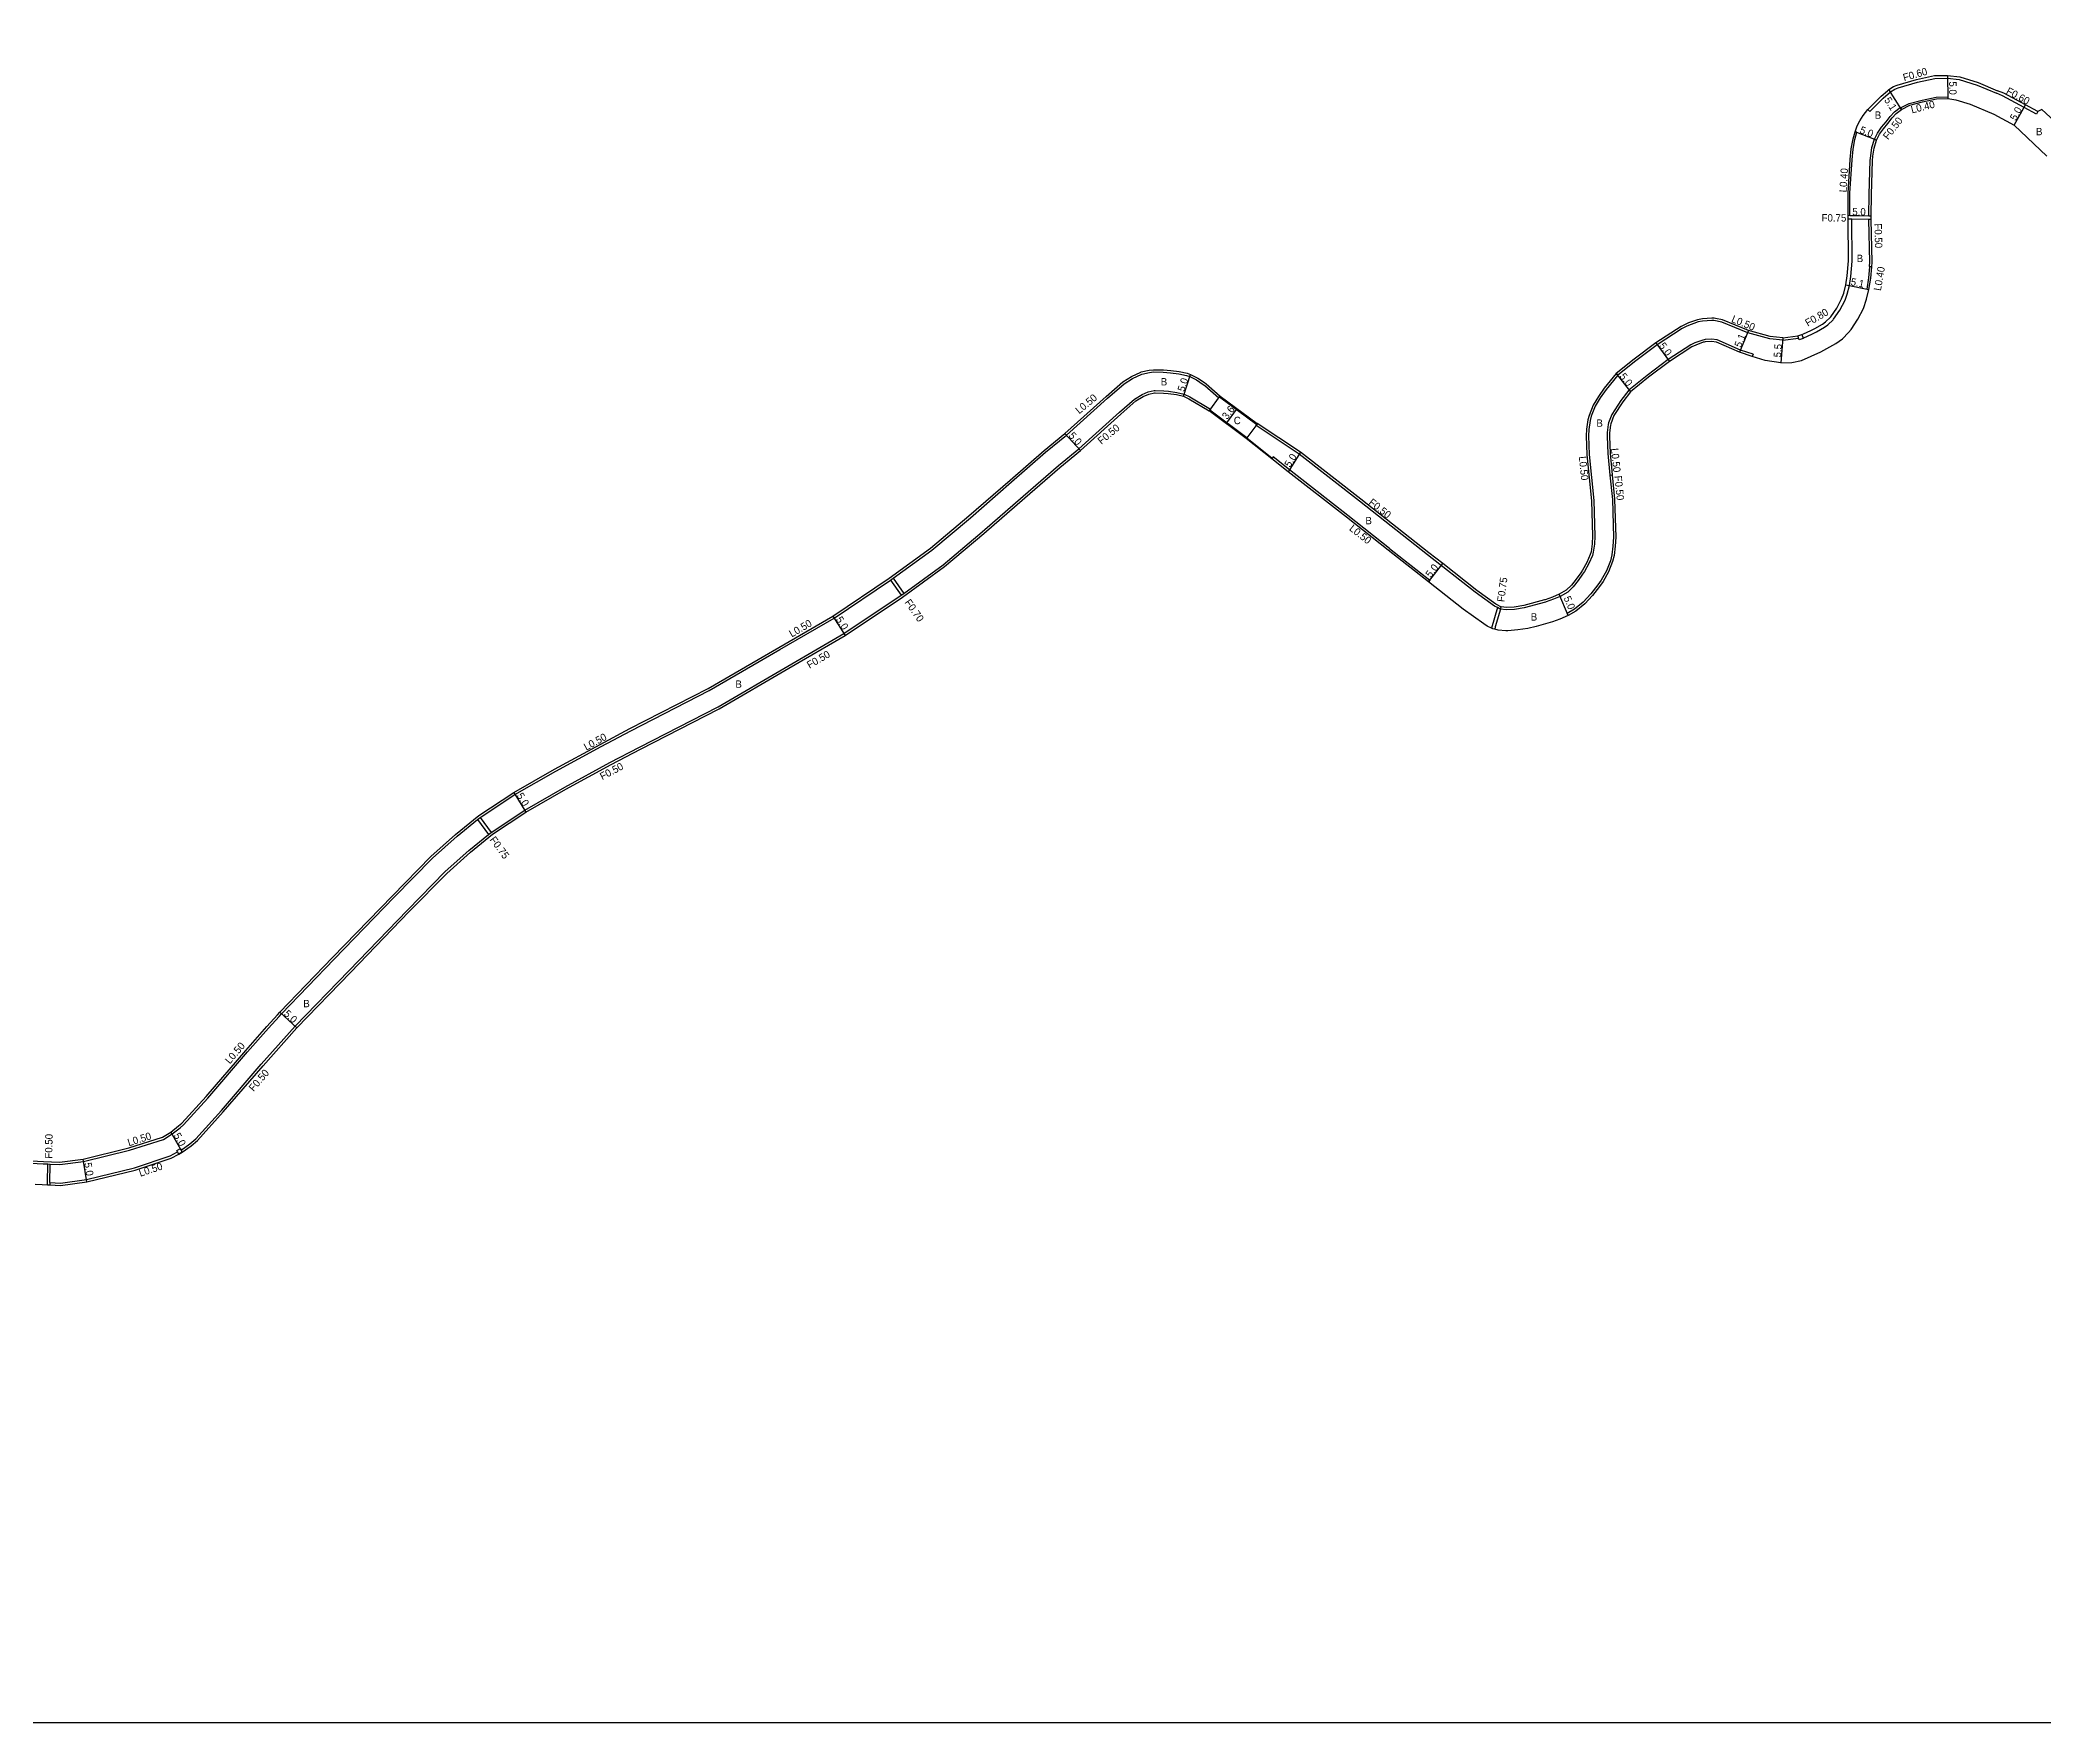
# Model space of a CAD drawing. Header units: metres. Extents: x -24000 to -20800, y -105000 to -102000.
# Drawn here: x -21516.8 to -21082.8, y -104400 to -104035.5 of the extents above; entities that cross this region are included whole.
import ezdxf

# ---------------------------------------------------------------- set-up
doc = ezdxf.new("R2010")
doc.units = ezdxf.units.M
doc.header["$LTSCALE"] = 2.5
for name, color, linetype in [('側溝・桝', 7, 'Continuous'), ('図郭', 7, 'Continuous'), ('幅員', 7, 'Continuous'), ('歩道・分離帯・安全施設', 7, 'Continuous'), ('舗装', 7, 'Continuous'), ('道路', 7, 'Continuous')]:
    doc.layers.add(name, color=color, linetype=linetype)
doc.styles.get("Standard").update_dxf_attribs({"font": ''})
doc.styles.get('Standard').set_extended_font_data('@MS PGothic')

msp = doc.modelspace()

# ---------------------------------------------------------------- linework, layer by layer
at = {"layer": '側溝・桝'}
for points in [[(-21114.37, -104045.85), (-21110.2, -104044.66), (-21106.4, -104043.84), (-21103.68, -104043.81), (-21101.15, -104044.1), (-21097.24, -104045.3), (-21093.04, -104047.05)], [(-21120.48, -104051), (-21119.69, -104050.23), (-21117.61, -104048.15), (-21116.03, -104046.75), (-21115.11, -104046.14), (-21114.37, -104045.85)], [(-21113.86, -104050.23), (-21113.86, -104050.23), (-21111.99, -104049.25), (-21109.17, -104048.53), (-21106.11, -104047.87), (-21103.63, -104047.81)], [(-21103.63, -104047.81), (-21103.63, -104048.21)], [(-21084.42, -104051.55), (-21087.09, -104050.1), (-21091.73, -104047.6), (-21093.04, -104047.05)], [(-21120.48, -104051), (-21120.9, -104050.56)], [(-21120.71, -104073.66), (-21120.61, -104068.94), (-21120.41, -104061.63), (-21120.3, -104060.62), (-21120.03, -104058.81), (-21119.51, -104057.02), (-21118.82, -104055.68), (-21117.93, -104054.43), (-21116.98, -104053.26), (-21116.06, -104052.07), (-21115.16, -104051.07), (-21113.92, -104050.15)], [(-21113.92, -104050.15), (-21113.86, -104050.23), (-21113.65, -104050.57)], [(-21084.13, -104051.03), (-21084.42, -104051.55)], [(-21124.81, -104073.57), (-21124.8, -104068.72), (-21124.34, -104061.45), (-21124.13, -104059.14), (-21123.74, -104057.03), (-21123.32, -104055.51)], [(-21123.32, -104055.51), (-21123.69, -104055.37)], [(-21134.96, -104100.08), (-21132.94, -104099.16), (-21132.04, -104098.73), (-21130.32, -104097.73), (-21129.61, -104097.2), (-21128.44, -104096.09), (-21128.33, -104095.96), (-21126.96, -104094.02), (-21125.86, -104091.89), (-21125.38, -104090.59), (-21124.91, -104088.67), (-21124.58, -104086.72), (-21124.29, -104083.41), (-21124.4, -104074.33)], [(-21120.21, -104073.67), (-21120.61, -104073.66), (-21120.71, -104073.66), (-21124.41, -104073.58), (-21124.81, -104073.57), (-21125.21, -104073.56)], [(-21120.19, -104074.42), (-21120.69, -104074.41), (-21124.4, -104074.33), (-21125.2, -104074.31)], [(-21120.57, -104084.6), (-21120.48, -104083.61), (-21120.69, -104074.41), (-21120.69, -104074.41)], [(-21121.09, -104089.45), (-21120.68, -104087.05), (-21120.47, -104084.61)], [(-21120.07, -104084.65), (-21120.47, -104084.61), (-21120.57, -104084.6)], [(-21121.09, -104089.45), (-21120.7, -104089.53)], [(-21139.31, -104100.49), (-21142.14, -104100.23), (-21146.9, -104098.92), (-21152.52, -104096.6), (-21154.28, -104096.29), (-21154.7, -104096.27), (-21156.71, -104096.4), (-21157.65, -104096.59), (-21160.16, -104097.51), (-21161.15, -104097.99), (-21166.58, -104101.53), (-21171.2, -104105.02), (-21175.1, -104108.14), (-21177.62, -104111.24), (-21178.88, -104112.99), (-21179.98, -104114.83), (-21179.99, -104114.85), (-21180.83, -104117), (-21181.07, -104117.91), (-21181.34, -104119.89), (-21181.41, -104121.24), (-21181.25, -104125.31)], [(-21145.79, -104103.55), (-21148.51, -104102.69), (-21153.59, -104100.48), (-21154.79, -104100.3), (-21156.16, -104100.4), (-21156.39, -104100.44), (-21156.68, -104100.5), (-21158.36, -104101.1), (-21159.29, -104101.55), (-21164.14, -104104.71), (-21168.74, -104108.18), (-21172.68, -104111.33), (-21174.4, -104113.62), (-21176.38, -104116.64), (-21177.06, -104118.46), (-21177.14, -104118.79), (-21177.37, -104120.54), (-21177.4, -104121.37), (-21177.26, -104125.04), (-21176.79, -104129.74)], [(-21139.31, -104100.49), (-21135.97, -104100.06), (-21135.92, -104100.05)], [(-21145.79, -104103.55), (-21145.94, -104104.03)], [(-21465.01, -104246.99), (-21464.48, -104246.4), (-21453.06, -104234.61), (-21440.1, -104221.19), (-21431.78, -104212.74), (-21426.47, -104207.97), (-21422.02, -104204.37), (-21421.44, -104203.9), (-21413.92, -104198.89), (-21405.11, -104193.87), (-21395.25, -104188.5), (-21388.83, -104185.1), (-21371.84, -104176.41), (-21356.56, -104167.53), (-21344.79, -104160.7), (-21332.59, -104152.5), (-21332.02, -104152.09), (-21323.64, -104146), (-21315.3, -104138.98), (-21306.37, -104131.2), (-21298.99, -104124.8), (-21294.48, -104121.09), (-21285.59, -104113.09), (-21282.02, -104109.96), (-21280.17, -104108.82), (-21278.19, -104107.92), (-21278.14, -104107.9), (-21276.52, -104107.51), (-21275.6, -104107.42), (-21273.52, -104107.44), (-21271.92, -104107.6), (-21270.18, -104107.82), (-21268.5, -104108.16), (-21267.79, -104108.4), (-21266.3, -104109.15), (-21264.88, -104110.11), (-21264.51, -104110.37), (-21261.49, -104113.04)], [(-21486.21, -104275.93), (-21484.34, -104274.58), (-21483.06, -104273.47), (-21477.47, -104267.35), (-21468.86, -104257.33), (-21461.55, -104249.12), (-21449.94, -104237.13), (-21437.19, -104223.94), (-21429.01, -104215.63), (-21423.89, -104211.03), (-21419.65, -104207.59), (-21419.06, -104207.12), (-21411.82, -104202.29), (-21403.16, -104197.37), (-21393.35, -104192.02), (-21386.98, -104188.65), (-21369.92, -104179.92), (-21354.84, -104171.16), (-21342.67, -104164.09), (-21330.29, -104155.78), (-21329.73, -104155.36), (-21321.18, -104149.15), (-21312.72, -104142.03), (-21303.83, -104134.3), (-21296.23, -104127.7), (-21291.78, -104124.04), (-21283.02, -104116.15), (-21279.76, -104113.29), (-21278.08, -104112.28), (-21276.76, -104111.71), (-21275.48, -104111.45), (-21275.29, -104111.44), (-21273.42, -104111.47), (-21272.38, -104111.58), (-21270.56, -104111.83), (-21268.99, -104112.21), (-21267.76, -104112.81), (-21263.27, -104115.45)], [(-21261.49, -104113.04), (-21261.31, -104112.8)], [(-21263.27, -104115.45), (-21263.45, -104115.69)], [(-21253.43, -104119.02), (-21253.28, -104118.76)], [(-21200.46, -104158.75), (-21200.75, -104158.67), (-21201.16, -104158.46), (-21201.3, -104158.38), (-21201.6, -104158.23), (-21201.76, -104158.13), (-21205.95, -104155.11), (-21216.28, -104146.99), (-21231.03, -104135.38), (-21244.07, -104125.21), (-21253.43, -104119.02)], [(-21249.69, -104125.82), (-21250.01, -104126.23)], [(-21224.49, -104145.62), (-21233.54, -104138.5), (-21246.15, -104128.63), (-21249.69, -104125.82)], [(-21181.25, -104125.31), (-21180.26, -104135.27), (-21180.02, -104142.94), (-21180.13, -104144.72), (-21180.39, -104146.47), (-21180.57, -104147.13), (-21181.33, -104148.92), (-21182.32, -104150.6), (-21182.7, -104151.18), (-21183.66, -104152.59), (-21184.74, -104153.96), (-21185.93, -104155.07), (-21187.54, -104156.02), (-21189.01, -104156.64), (-21190.61, -104157.21), (-21190.77, -104157.27), (-21195.35, -104158.51), (-21197.45, -104158.83), (-21199.23, -104158.91), (-21200.46, -104158.75)], [(-21176.79, -104129.74), (-21176.26, -104135.02), (-21176.01, -104143.17), (-21176.12, -104145.12), (-21176.36, -104147.05), (-21176.68, -104148.34), (-21177.54, -104150.47), (-21178.7, -104152.5), (-21179.41, -104153.54), (-21180.92, -104155.48), (-21182.59, -104157.26), (-21184.45, -104158.8), (-21186.02, -104159.72)], [(-21176.79, -104129.74), (-21176.29, -104129.69)], [(-21224.49, -104145.62), (-21215.78, -104152.47)], [(-21332.59, -104152.5), (-21330.29, -104155.78)], [(-21332.02, -104152.09), (-21329.73, -104155.36)], [(-21215.78, -104152.47), (-21216.09, -104152.86)], [(-21201.16, -104158.46), (-21202.45, -104162.88)], [(-21200.46, -104158.75), (-21201.6, -104162.64), (-21201.74, -104163.12)], [(-21200.46, -104158.75), (-21200.36, -104158.26)], [(-21186.02, -104159.72), (-21185.83, -104160.18)], [(-21422.02, -104204.37), (-21419.65, -104207.59)], [(-21421.44, -104203.9), (-21419.06, -104207.12)], [(-21467.28, -104249.54), (-21465.01, -104246.99)], [(-21600, -104286.14), (-21598.82, -104285.32), (-21591.2, -104282.3), (-21579.94, -104278.2), (-21573.8, -104276.07), (-21561.52, -104272.47), (-21558.01, -104272.7), (-21552.92, -104273.19), (-21533.1, -104276.69), (-21524.39, -104278.09), (-21519.96, -104278.7), (-21516.08, -104278.88), (-21515.08, -104278.94), (-21514.58, -104278.96), (-21512.53, -104279.07), (-21507.37, -104278.38), (-21497.42, -104275.93), (-21490.06, -104273.62), (-21488.16, -104272.45), (-21486.45, -104271.09), (-21485.71, -104270.44), (-21480.45, -104264.69), (-21471.86, -104254.68), (-21467.28, -104249.54)], [(-21515.16, -104283.44), (-21515.15, -104282.94), (-21515.08, -104278.94)], [(-21514.65, -104282.96), (-21512.37, -104283.08), (-21506.75, -104282.33), (-21496.35, -104279.79), (-21488.62, -104277.21), (-21486.99, -104276.35)], [(-21514.65, -104282.96), (-21514.58, -104278.96)], [(-21514.65, -104282.96), (-21514.66, -104283.46)]]:
    msp.add_lwpolyline(points, dxfattribs=at)
for points in [[(-21136.08, -104099.57), (-21135.23, -104099.28), (-21134.96, -104100.08), (-21134.94, -104100.14), (-21135.79, -104100.43), (-21135.92, -104100.05)], [(-21487.18, -104276), (-21486.39, -104275.58), (-21486.21, -104275.93), (-21485.97, -104276.38), (-21486.76, -104276.8), (-21486.99, -104276.35)]]:
    msp.add_lwpolyline(points, close=True, dxfattribs=at)
at = {"layer": '図郭'}
msp.add_lwpolyline([(-21600, -103800), (-20800, -103800), (-20800, -104400), (-21600, -104400)], close=True, dxfattribs=at)
at = {"layer": '幅員'}
for points in [[(-21103.65, -104043.21), (-21103.63, -104048.21)], [(-21113.65, -104050.57), (-21116.39, -104046.27)], [(-21089.2, -104053.96), (-21086.8, -104049.57)], [(-21119.04, -104057.21), (-21123.69, -104055.37)], [(-21120.21, -104073.67), (-21125.21, -104073.56)], [(-21125.69, -104088.51), (-21120.7, -104089.53)], [(-21166.87, -104101.12), (-21163.86, -104105.12)], [(-21146.74, -104098.45), (-21148.69, -104103.16)], [(-21139.32, -104099.99), (-21139.74, -104105.47)], [(-21269.16, -104112.68), (-21267.6, -104107.93)], [(-21175.45, -104107.78), (-21172.31, -104111.68)], [(-21259.78, -104118.42), (-21257.63, -104115.53)], [(-21294.81, -104120.71), (-21291.45, -104124.42)], [(-21243.78, -104124.8), (-21246.46, -104129.02)], [(-21216.09, -104152.86), (-21213, -104148.93)], [(-21185.83, -104160.18), (-21187.77, -104155.57)], [(-21345.06, -104160.28), (-21342.4, -104164.52)], [(-21414.19, -104198.46), (-21411.56, -104202.72)], [(-21464.85, -104246.06), (-21461.18, -104249.46)], [(-21488.45, -104272.04), (-21485.97, -104276.38)], [(-21506.65, -104282.82), (-21507.46, -104277.89)]]:
    msp.add_lwpolyline(points, dxfattribs=at)
at = {"layer": '歩道・分離帯・安全施設'}
msp.add_lwpolyline([(-21255.45, -104121.69), (-21249.92, -104126.11)], dxfattribs=at)
at = {"layer": '道路'}
for points in [[(-21119.46, -104049.15), (-21118.02, -104047.71), (-21116.68, -104046.53), (-21116.39, -104046.27), (-21115.39, -104045.61), (-21114.57, -104045.28), (-21110.35, -104044.08), (-21106.47, -104043.24), (-21103.65, -104043.21), (-21101.02, -104043.51), (-21097.03, -104044.73), (-21092.81, -104046.49)], [(-21120.9, -104050.56), (-21120.11, -104049.8), (-21119.46, -104049.15)], [(-21120.07, -104084.65), (-21119.98, -104083.62), (-21120.19, -104074.42), (-21120.21, -104073.67), (-21120.11, -104068.95), (-21119.91, -104061.66), (-21119.81, -104060.69), (-21119.54, -104058.92), (-21119.04, -104057.21), (-21118.39, -104055.94), (-21117.53, -104054.73), (-21116.59, -104053.57), (-21115.68, -104052.39), (-21114.82, -104051.44), (-21113.65, -104050.57), (-21111.84, -104049.62), (-21109.07, -104048.92), (-21106.06, -104048.27), (-21103.63, -104048.21), (-21101.89, -104048.47), (-21098.73, -104049.44), (-21093.62, -104051.58), (-21089.2, -104053.96), (-21082.15, -104060.64)], [(-21083.22, -104050.58), (-21084.13, -104051.03), (-21086.8, -104049.57), (-21091.47, -104047.06), (-21092.81, -104046.49)], [(-21139.32, -104099.99), (-21136.08, -104099.57), (-21135.23, -104099.28), (-21134.86, -104099.16), (-21133.28, -104098.44), (-21132.42, -104098.02), (-21130.76, -104097.06), (-21130.12, -104096.58), (-21129.02, -104095.54), (-21128.97, -104095.48), (-21127.65, -104093.6), (-21126.6, -104091.57), (-21126.15, -104090.35), (-21125.69, -104088.51), (-21125.37, -104086.61), (-21125.09, -104083.38), (-21125.2, -104074.31), (-21125.21, -104073.56), (-21125.2, -104068.71), (-21124.74, -104061.42), (-21124.53, -104059.09), (-21124.13, -104056.94), (-21123.69, -104055.37), (-21123.21, -104054.11), (-21122.65, -104053.04), (-21121.92, -104051.87), (-21120.9, -104050.56)], [(-21076.61, -104060.09), (-21079.07, -104057.64), (-21079.56, -104053.96), (-21083.22, -104050.58)], [(-21139.74, -104105.47), (-21137.39, -104105.38), (-21135.28, -104104.92), (-21131.08, -104103.05), (-21127.82, -104101.26), (-21126.43, -104100.21), (-21125.08, -104098.87), (-21124.53, -104098.18), (-21123.08, -104095.99), (-21121.89, -104093.65), (-21121.19, -104091.68), (-21120.7, -104089.53), (-21120.28, -104087.1), (-21120.07, -104084.65)], [(-21139.32, -104099.99), (-21142.05, -104099.73), (-21146.74, -104098.45), (-21152.38, -104096.12), (-21153.92, -104095.82), (-21154.19, -104095.79), (-21154.69, -104095.76), (-21156.75, -104095.89), (-21157.78, -104096.1), (-21159.76, -104096.77), (-21161.38, -104097.54), (-21166.87, -104101.12), (-21171.5, -104104.62), (-21175.45, -104107.78), (-21178.03, -104110.95), (-21179.29, -104112.71), (-21180.41, -104114.57), (-21180.44, -104114.63), (-21181.3, -104116.82), (-21181.56, -104117.8), (-21181.84, -104119.8), (-21181.91, -104121.23), (-21181.75, -104125.35), (-21180.76, -104135.3), (-21180.52, -104142.93), (-21180.63, -104144.66), (-21180.88, -104146.37), (-21181.05, -104146.96), (-21181.78, -104148.7), (-21182.74, -104150.33), (-21183.11, -104150.9), (-21184.06, -104152.3), (-21185.11, -104153.62), (-21186.23, -104154.66), (-21187.77, -104155.57), (-21189.19, -104156.18), (-21190.78, -104156.74), (-21190.92, -104156.79), (-21195.46, -104158.02), (-21197.5, -104158.33), (-21199.21, -104158.41), (-21200.36, -104158.26)], [(-21139.74, -104105.47), (-21143.13, -104104.91), (-21145.94, -104104.03), (-21148.69, -104103.16), (-21153.73, -104100.97), (-21154.8, -104100.8), (-21156.13, -104100.91), (-21156.35, -104100.94), (-21156.56, -104100.99), (-21158.2, -104101.58), (-21159.06, -104102), (-21163.86, -104105.12), (-21168.44, -104108.57), (-21172.31, -104111.68), (-21173.99, -104113.9), (-21175.92, -104116.86), (-21176.58, -104118.63), (-21176.65, -104118.9), (-21176.87, -104120.61), (-21176.9, -104121.39), (-21176.76, -104125), (-21176.29, -104129.69)], [(-21465.38, -104246.66), (-21464.85, -104246.06), (-21453.42, -104234.26), (-21440.45, -104220.84), (-21432.12, -104212.38), (-21426.8, -104207.59), (-21421.74, -104203.49), (-21414.19, -104198.46), (-21405.35, -104193.43), (-21395.49, -104188.06), (-21389.06, -104184.65), (-21372.08, -104175.97), (-21356.81, -104167.1), (-21345.06, -104160.28), (-21332.88, -104152.09), (-21323.95, -104145.6), (-21315.62, -104138.6), (-21306.7, -104130.82), (-21299.31, -104124.42), (-21294.81, -104120.71), (-21285.92, -104112.71), (-21282.31, -104109.55), (-21280.41, -104108.37), (-21278.37, -104107.45), (-21278.28, -104107.42), (-21276.6, -104107.02), (-21275.63, -104106.92), (-21273.49, -104106.94), (-21271.86, -104107.1), (-21270.1, -104107.32), (-21268.37, -104107.68), (-21267.6, -104107.93), (-21266.04, -104108.72), (-21264.59, -104109.7), (-21264.2, -104109.98), (-21261.19, -104112.64)], [(-21517.82, -104283.3), (-21516.33, -104283.38), (-21515.16, -104283.44), (-21514.66, -104283.46), (-21512.35, -104283.59), (-21506.65, -104282.82), (-21496.21, -104280.27), (-21488.42, -104277.67), (-21486.76, -104276.8), (-21485.97, -104276.38), (-21484.03, -104274.98), (-21482.71, -104273.83), (-21477.09, -104267.68), (-21468.48, -104257.66), (-21461.18, -104249.46), (-21449.58, -104237.48), (-21436.83, -104224.29), (-21428.67, -104216), (-21423.56, -104211.41), (-21418.77, -104207.52), (-21411.56, -104202.72), (-21402.92, -104197.8), (-21393.11, -104192.46), (-21386.75, -104189.09), (-21369.68, -104180.36), (-21354.58, -104171.59), (-21342.4, -104164.52), (-21330.01, -104156.19), (-21320.87, -104149.54), (-21312.39, -104142.41), (-21303.5, -104134.67), (-21295.91, -104128.08), (-21291.45, -104124.42), (-21282.69, -104116.53), (-21279.46, -104113.7), (-21277.85, -104112.73), (-21276.61, -104112.19), (-21275.41, -104111.95), (-21275.28, -104111.94), (-21273.45, -104111.97), (-21272.44, -104112.08), (-21270.65, -104112.32), (-21269.16, -104112.68), (-21268, -104113.25), (-21263.57, -104115.85)], [(-21261.19, -104112.64), (-21261.31, -104112.8), (-21253.28, -104118.76), (-21253.16, -104118.6)], [(-21255.54, -104121.81), (-21255.42, -104121.65), (-21263.45, -104115.69), (-21263.57, -104115.85)], [(-21200.36, -104158.26), (-21200.56, -104158.2), (-21201.07, -104157.94), (-21201.36, -104157.79), (-21201.48, -104157.72), (-21205.64, -104154.71), (-21213, -104148.93), (-21215.97, -104146.6), (-21230.72, -104134.99), (-21243.78, -104124.8), (-21253.16, -104118.6)], [(-21250.01, -104126.23), (-21255.54, -104121.81)], [(-21224.79, -104146.01), (-21233.85, -104138.88), (-21246.46, -104129.02), (-21250.01, -104126.23)], [(-21176.29, -104129.69), (-21175.76, -104134.98), (-21175.51, -104143.18), (-21175.62, -104145.17), (-21175.87, -104147.14), (-21176.2, -104148.49), (-21177.09, -104150.69), (-21178.27, -104152.76), (-21179.01, -104153.84), (-21180.54, -104155.81), (-21182.25, -104157.63), (-21184.16, -104159.21), (-21184.17, -104159.22), (-21185.83, -104160.18)], [(-21185.83, -104160.18), (-21187.61, -104160.93), (-21189.22, -104161.51), (-21192.75, -104162.57), (-21194.54, -104162.95), (-21196.7, -104163.28), (-21198.87, -104163.45), (-21199.33, -104163.45), (-21201, -104163.3), (-21201.74, -104163.12), (-21202.16, -104163.01), (-21202.45, -104162.88), (-21203.34, -104162.46), (-21204.12, -104161.98), (-21208.58, -104158.76), (-21216.09, -104152.86), (-21224.79, -104146.01)], [(-21600, -104285.53), (-21599.06, -104284.88), (-21591.38, -104281.83), (-21580.1, -104277.73), (-21573.95, -104275.59), (-21561.57, -104271.97), (-21557.97, -104272.2), (-21552.85, -104272.69), (-21533.02, -104276.19), (-21524.32, -104277.59), (-21519.91, -104278.2), (-21516.06, -104278.38), (-21512.55, -104278.57), (-21507.46, -104277.89), (-21497.56, -104275.45), (-21490.27, -104273.16), (-21488.45, -104272.04), (-21486.77, -104270.7), (-21486.06, -104270.08), (-21480.83, -104264.36), (-21472.23, -104254.35), (-21467.65, -104249.2), (-21465.38, -104246.66)]]:
    msp.add_lwpolyline(points, dxfattribs=at)
for points in [[(-21263.45, -104115.69), (-21261.31, -104112.8), (-21253.28, -104118.76), (-21255.42, -104121.65)], [(-21261.31, -104112.8), (-21261.19, -104112.64), (-21253.16, -104118.6), (-21253.28, -104118.76)], [(-21263.57, -104115.85), (-21263.45, -104115.69), (-21255.42, -104121.65), (-21255.54, -104121.81)]]:
    msp.add_lwpolyline(points, close=True, dxfattribs=at)

# ---------------------------------------------------------------- texts
at = {"layer": '側溝・桝'}
for s, rotation, p in [('F0.60', 15.8901, (-21113.05, -104044.47)), ('L0.40', 14.2329, (-21111.36, -104051.42)), ('F0.60', 331.6871, (-21091.13, -104047.07)), ('F0.50', 52.2004, (-21116.54, -104057.24)), ('L0.40', 86.3472, (-21125.53, -104068.55)), ('F0.75', 359.7481, (-21130.94, -104074.82)), ('F0.50', 271.3125, (-21119.49, -104075.26)), ('L0.40', 80.1839, (-21118.1, -104089.92)), ('L0.50', 337.528, (-21150.61, -104096.55)), ('F0.80', 30.193, (-21133.92, -104097.62)), ('L0.50', 39.4033, (-21291.73, -104116.6)), ('F0.50', 39.4033, (-21286.92, -104123.2)), ('L0.50', 275.7276, (-21183.52, -104125.74)), ('L0.50', 275.7276, (-21176.55, -104124)), ('F0.50', 275.7276, (-21175.82, -104129.95)), ('F0.50', 321.7979, (-21229.19, -104135.94)), ('L0.50', 321.7993, (-21233.38, -104141.57)), ('F0.75', 82.7002, (-21199.65, -104157.31)), ('F0.70', 304.977, (-21329.62, -104157.33)), ('L0.50', 30.1299, (-21353.98, -104164.94)), ('F0.50', 30.1267, (-21350.13, -104171.71)), ('L0.50', 28.562, (-21398.48, -104189.46)), ('F0.50', 27.9175, (-21395.01, -104195.84)), ('F0.75', 306.3868, (-21419.5, -104208.74)), ('L0.50', 49.345, (-21475.68, -104257.41)), ('F0.50', 49.347, (-21470.53, -104263.37)), ('F0.50', 88.9233, (-21514.15, -104277.8)), ('L0.50', 17.4503, (-21497.54, -104275.12)), ('L0.50', 18.438, (-21495.06, -104281.73))]:
    msp.add_text(s, height=1.6, rotation=rotation, dxfattribs=at).set_placement(p)
at = {"layer": '幅員'}
for s, rotation, p in [('5.0', 270.1838, (-21103.31, -104044.48)), ('5.1', 302.5321, (-21117.45, -104048.53)), ('5.0', 61.3089, (-21088.86, -104053.12)), ('5.0', 338.4199, (-21122.82, -104055.61)), ('5.0', 358.7876, (-21124.3, -104073.48)), ('5.1', 348.4001, (-21124.74, -104088.6)), ('5.0', 307.0343, (-21166.25, -104101.78)), ('5.1', 67.5307, (-21148.42, -104102.25)), ('5.5', 85.6243, (-21139.75, -104104.31)), ('5.0', 71.7553, (-21268.98, -104111.8)), ('5.0', 308.8493, (-21174.81, -104108.42)), ('3.6', 53.4176, (-21259.66, -104117.84)), ('5.0', 312.1581, (-21294.13, -104121.31)), ('5.0', 57.6676, (-21246.06, -104128.21)), ('5.0', 51.855, (-21215.61, -104152.09)), ('5.0', 292.8658, (-21186.84, -104156.36)), ('5.0', 302.089, (-21344.5, -104160.99)), ('5.0', 301.6629, (-21413.63, -104199.17)), ('5.0', 317.0988, (-21464.12, -104246.6)), ('5.0', 299.6962, (-21487.92, -104272.77)), ('5.0', 279.3126, (-21507.22, -104278.76))]:
    msp.add_text(s, height=1.6, rotation=rotation, dxfattribs=at).set_placement(p)
at = {"layer": '舗装'}
for s, p in [('B', (-21119.42, -104052.58)), ('B', (-21084.5, -104056.15)), ('B', (-21123.33, -104083.62)), ('B', (-21274.06, -104110.34)), ('C', (-21258.25, -104118.72)), ('B', (-21179.71, -104119.29)), ('B', (-21229.73, -104140.4)), ('B', (-21193.92, -104161.26)), ('B', (-21366.19, -104175.82)), ('B', (-21459.77, -104245))]:
    msp.add_text(s, height=1.6, dxfattribs=at).set_placement(p)

doc.saveas('drawing.dxf')
